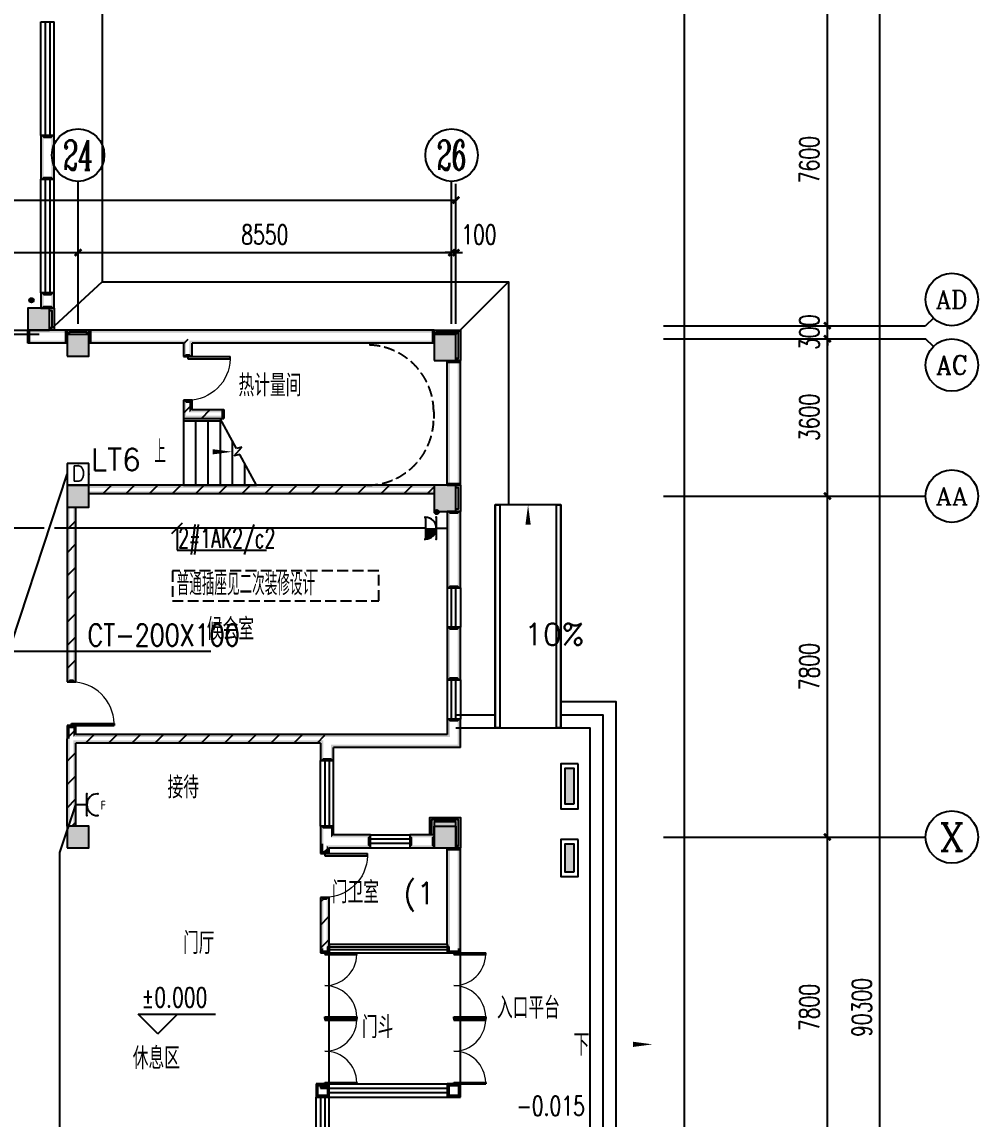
# Model space of a CAD drawing. Extents: x 101023 to 279373, y -114511 to 293844.
# Drawn here: x 230445 to 252330, y 227535 to 252638 of the extents above; entities that cross this region are included whole.
import ezdxf
from ezdxf.enums import TextEntityAlignment as Align

# ---------------------------------------------------------------- set-up
doc = ezdxf.new("R2010")
doc.units = 0
doc.header["$LTSCALE"] = 1000
doc.header["$MEASUREMENT"] = 0
doc.linetypes.add('DASH', pattern=[0.35, 0.25, -0.1])
for name, color, linetype in [('A-ANNO-IDEN', 3, 'Continuous'), ('A-WALL-PATT', 252, 'Continuous'), ('AXIS', 3, 'Continuous'), ('AXIS_TEXT', 7, 'Continuous'), ('BZ', 7, 'Continuous'), ('COLUMN', 2, 'Continuous'), ('DIM-照明', 3, 'Continuous'), ('DIM_ELEV', 3, 'Continuous'), ('DIM_SYMB', 3, 'Continuous'), ('DOTLN', 2, 'DASH'), ('EQUIP-插座', 3, 'Continuous'), ('EQUIP-消防', 3, 'Continuous'), ('EQUIP-照明', 3, 'Continuous'), ('PUB_DIM', 3, 'Continuous'), ('PUB_HATCH', 8, 'Continuous'), ('PUB_TEXT', 7, 'Continuous'), ('PUB_WALL', 2, 'Continuous'), ('STAIR', 2, 'Continuous'), ('WALL', 2, 'Continuous'), ('WINDOW', 2, 'Continuous'), ('WIRE-照明', 6, 'Continuous'), ('排水', 153, 'Continuous'), ('看线', 30, 'Continuous')]:
    doc.layers.add(name, color=color, linetype=linetype)
doc.styles.add('_TCH_AXIS', font='COMPLEX', dxfattribs={"bigfont": 'GBCBIG'})
doc.styles.add('_TCH_DIM', font='simplex.shx', dxfattribs={"bigfont": 'gbcbig.shx'})
doc.styles.add('_TCH_DIM_T3', font='SIMPLEX', dxfattribs={"width": 0.705882, "bigfont": 'GBCBIG'})
doc.styles.add('_TEL_ATTDEF', font='gbenor', dxfattribs={"bigfont": 'gbcbig'})
doc.styles.add('_TEL_DIM', font='simplex.shx', dxfattribs={"width": 0.8, "height": 3.5, "bigfont": 'gbcbig.shx'})
doc.styles.add('A_DIM', font='simplex.shx', dxfattribs={"width": 0.7, "bigfont": 'gbcbig.shx'})
doc.styles.add('COMPLEX', font='COMPLEX')
doc.styles.get("Standard").update_dxf_attribs({"font": 'simplex.shx', "width": 0.8, "bigfont": 'gbcbig.shx'})
doc.dimstyles.new('_TCH_ARCH&&150', dxfattribs={"dimtxt": 446.25, "dimasz": 150, "dimexe": 375, "dimexo": 450, "dimgap": 189.375, "dimtad": 1, "dimdec": 0, "dimzin": 0, "dimdsep": 46, "dimtxsty": '_TCH_DIM_T3', "dimblk": 'ARCHTICK', "dimcen": 0.09, "dimclrt": 7, "dimazin": 2, "dimtfac": 1, "dimtdec": 0, "dimtix": 1, "dimtmove": 2, "dimatfit": 3, "dimfxl": 1, "dimtolj": 1, "dimtzin": 0, "dimarcsym": 0})
pattern_1 = [(45, (-908016.57, -754752.9), (-265.16515, 265.16515), [])]

# ---------------------------------------------------------------- blocks, each defined once
blk = doc.blocks.new('$equip$00002810')
for p, q in [((0.5, 0.5), (-0.5, 0.5)), ((0, 0.5), (0, 0))]:
    blk.add_line(p, q)
blk.add_arc((0, 1), 0.5, 180, 0)
for p in [(-0.5, 1), (0.5, 1), (-0.5, 0.5), (0, 0), (0.5, 0.5)]:
    blk.add_point(p)
at = {"color": 7, "style": '_TEL_DIM'}
blk.add_attdef('$TEXT$', text='', height=0.4, dxfattribs=at).set_placement((0.023, 1.257), align=Align.MIDDLE_CENTER)
at = {"color": 7, "style": '_TEL_DIM', "flags": 1}
for tag in ['A', 'REMARK']:
    blk.add_attdef(tag, text='', height=0.000025, dxfattribs=at).set_placement((0, 0), align=Align.MIDDLE_CENTER)
blk = doc.blocks.new('$equip$00002755')
for p, q in [((0.5, 0.5), (-0.5, 0.5)), ((-0.5, 0.5), (-0.5, -0.5)), ((0.5, -0.5), (0.5, 0.5)), ((-0.5, -0.5), (0.5, -0.5))]:
    blk.add_line(p, q)
at = {"const_width": 0.04}
blk.add_lwpolyline([(-0.5, 0.5), (0.5, 0.5), (0.5, -0.5), (-0.5, -0.5), (-0.5, 0.5), (0.5, 0.5)], dxfattribs=at)
for p in [(-0.5, 0), (0, 0.5), (0.5, 0), (-0.027, -0.5)]:
    blk.add_point(p)
at = {"color": 7}
blk.add_attdef('$TEXT$', text='', height=0.4, dxfattribs=at).set_placement((0.026, -0.008), align=Align.MIDDLE_CENTER)
at = {"color": 7, "flags": 1}
for tag, height, p in [('A', 0.00002, (0, 0)), ('B', 0.4, (0.755, -0.254))]:
    blk.add_attdef(tag, text='', height=height, dxfattribs=at).set_placement(p, align=Align.MIDDLE_CENTER)
blk = doc.blocks.new('$equip$00001239')
for p, q in [((-0.5, 1.05), (-0.5, 1)), ((0.5, 1.05), (0.5, 1)), ((0.5, 1), (-0.5, 1)), ((0.5, 0.5), (-0.5, 0.5)), ((0, 0.5), (0, 0))]:
    blk.add_line(p, q)
blk.add_arc((0, 1), 0.5, 180, 0)
for points in [[(0, 0.75), (-0.433, 0.75), (0, 1), (-0.5, 1)], [(0, 0.567), (-0.25, 0.567), (0, 0.75), (-0.433, 0.75)], [(0, 0.5), (0, 0.5), (0, 0.567), (-0.25, 0.567)]]:
    blk.add_solid(points)
at = {"layer": 'EQUIP-照明'}
for p in [(0, 1), (-0.5, 0.5), (0, 0), (0.5, 0.5)]:
    blk.add_point(p, dxfattribs=at)
at = {"layer": 'EQUIP-照明', "flags": 9}
blk.add_attdef('A', (0, 0), '', height=0.00002, dxfattribs=at)
blk = doc.blocks.new('_FZH')
blk.add_lwpolyline([(-0.5, -0.5), (0.5, -0.5), (0.5, 0.5), (-0.5, 0.5)], close=True)
at = {"layer": 'PUB_HATCH'}
blk.add_solid([(-0.5, -0.5), (0.5, -0.5), (-0.5, 0.5), (0.5, 0.5)], dxfattribs=at)
blk = doc.blocks.new('ng')
at = {"layer": '排水'}
for p, q in [((345991, 781358), (346091, 781358)), ((346041, 781408), (346041, 781308))]:
    blk.add_line(p, q, dxfattribs=at)
blk.add_circle((346041, 781358), 50, dxfattribs=at)
blk = doc.blocks.new('雨水管')
at = {"layer": '排水'}
blk.add_blockref('ng', (695225, -80444), dxfattribs=at)
blk = doc.blocks.new('_AXISO')
blk.add_circle((0, 0), 0.5)
at = {"layer": 'AXIS_TEXT', "style": 'COMPLEX', "width": 1.041667}
blk.add_attdef('A', text='', height=0.56, dxfattribs=at).set_placement((-0.25, -0.28), (0.25, -0.28), align=Align.FIT)
blk = doc.blocks.new('_ArchTick')
at = {"color": 0, "linetype": 'ByBlock', "const_width": 0.4}
blk.add_lwpolyline([(-0.5, -0.5), (0.5, 0.5)], dxfattribs=at)
blk = doc.blocks.new('*D60')
at = {"layer": 'AXIS', "color": 0, "lineweight": -2, "transparency": 16777216}
for p, q in [((1046908, 863592), (1051783, 863592)), ((1051408, 773292), (1051408, 863592)), ((1046908, 773292), (1051783, 773292))]:
    blk.add_line(p, q, dxfattribs=at)
at = {"layer": 'Defpoints', "color": 0, "transparency": 16777216}
for p in [(1046458, 863592), (1051408, 863592), (1046458, 773292)]:
    blk.add_point(p, dxfattribs=at)
at = {"layer": 'AXIS', "color": 0, "lineweight": -2, "transparency": 16777216, "xscale": 150, "yscale": 150, "zscale": 150}
for p, rotation in [((1051408, 863592), 90), ((1051408, 773292), 270)]:
    blk.add_blockref('_ArchTick', p, dxfattribs=dict(at, rotation=rotation))
at = {"layer": 'AXIS', "color": 7, "transparency": 16777216, "insert": (1050996, 818442), "char_height": 446.2, "attachment_point": 5, "rotation": 90, "style": '_TCH_DIM_T3'}
blk.add_mtext('\\A1;90300', dxfattribs=at)
blk = doc.blocks.new('*D72')
at = {"layer": 'AXIS', "color": 0, "lineweight": -2, "transparency": 16777216}
for p, q in [((1046908, 822342), (1050583, 822342)), ((1050208, 814542), (1050208, 822342)), ((1046908, 814542), (1050583, 814542))]:
    blk.add_line(p, q, dxfattribs=at)
at = {"layer": 'Defpoints', "color": 0, "transparency": 16777216}
for p in [(1046458, 822342), (1050208, 822342), (1046458, 814542)]:
    blk.add_point(p, dxfattribs=at)
at = {"layer": 'AXIS', "color": 0, "lineweight": -2, "transparency": 16777216, "xscale": 150, "yscale": 150, "zscale": 150}
for p, rotation in [((1050208, 822342), 90), ((1050208, 814542), 270)]:
    blk.add_blockref('_ArchTick', p, dxfattribs=dict(at, rotation=rotation))
at = {"layer": 'AXIS', "color": 7, "transparency": 16777216, "insert": (1049796, 818442), "char_height": 446.2, "attachment_point": 5, "rotation": 90, "style": '_TCH_DIM_T3'}
blk.add_mtext('\\A1;7800', dxfattribs=at)
blk = doc.blocks.new('*D73')
at = {"layer": 'AXIS', "color": 0, "lineweight": -2, "transparency": 16777216}
for p, q in [((1046908, 830142), (1050583, 830142)), ((1050208, 822342), (1050208, 830142)), ((1046908, 822342), (1050583, 822342))]:
    blk.add_line(p, q, dxfattribs=at)
at = {"layer": 'Defpoints', "color": 0, "transparency": 16777216}
for p in [(1046458, 830142), (1050208, 830142), (1046458, 822342)]:
    blk.add_point(p, dxfattribs=at)
at = {"layer": 'AXIS', "color": 0, "lineweight": -2, "transparency": 16777216, "xscale": 150, "yscale": 150, "zscale": 150}
for p, rotation in [((1050208, 830142), 90), ((1050208, 822342), 270)]:
    blk.add_blockref('_ArchTick', p, dxfattribs=dict(at, rotation=rotation))
at = {"layer": 'AXIS', "color": 7, "transparency": 16777216, "insert": (1049796, 826242), "char_height": 446.2, "attachment_point": 5, "rotation": 90, "style": '_TCH_DIM_T3'}
blk.add_mtext('\\A1;7800', dxfattribs=at)
blk = doc.blocks.new('*D74')
at = {"layer": 'AXIS', "color": 0, "lineweight": -2, "transparency": 16777216}
for p, q in [((1046908, 833742), (1050583, 833742)), ((1050208, 830142), (1050208, 833742)), ((1046908, 830142), (1050583, 830142))]:
    blk.add_line(p, q, dxfattribs=at)
at = {"layer": 'Defpoints', "color": 0, "transparency": 16777216}
for p in [(1046458, 833742), (1050208, 833742), (1046458, 830142)]:
    blk.add_point(p, dxfattribs=at)
at = {"layer": 'AXIS', "color": 0, "lineweight": -2, "transparency": 16777216, "xscale": 150, "yscale": 150, "zscale": 150}
for p, rotation in [((1050208, 833742), 90), ((1050208, 830142), 270)]:
    blk.add_blockref('_ArchTick', p, dxfattribs=dict(at, rotation=rotation))
at = {"layer": 'AXIS', "color": 7, "transparency": 16777216, "insert": (1049796, 831942), "char_height": 446.2, "attachment_point": 5, "rotation": 90, "style": '_TCH_DIM_T3'}
blk.add_mtext('\\A1;3600', dxfattribs=at)
blk = doc.blocks.new('*D75')
at = {"layer": 'AXIS', "color": 0, "lineweight": -2, "transparency": 16777216}
for p, q in [((1050208, 834042), (1050208, 834192)), ((1046908, 834042), (1050583, 834042)), ((1050208, 833742), (1050208, 834042)), ((1046908, 833742), (1050583, 833742)), ((1050208, 833742), (1050208, 833592))]:
    blk.add_line(p, q, dxfattribs=at)
at = {"layer": 'Defpoints', "color": 0, "transparency": 16777216}
for p in [(1046458, 834042), (1050208, 834042), (1046458, 833742)]:
    blk.add_point(p, dxfattribs=at)
at = {"layer": 'AXIS', "color": 0, "lineweight": -2, "transparency": 16777216, "xscale": 150, "yscale": 150, "zscale": 150}
for p, rotation in [((1050208, 834042), 270), ((1050208, 833742), 90)]:
    blk.add_blockref('_ArchTick', p, dxfattribs=dict(at, rotation=rotation))
at = {"layer": 'AXIS', "color": 7, "transparency": 16777216, "insert": (1049796, 833892), "char_height": 446.2, "attachment_point": 5, "rotation": 90, "style": '_TCH_DIM_T3'}
blk.add_mtext('\\A1;300', dxfattribs=at)
blk = doc.blocks.new('*D76')
at = {"layer": 'AXIS', "color": 0, "lineweight": -2, "transparency": 16777216}
for p, q in [((1046908, 841642), (1050583, 841642)), ((1050208, 834042), (1050208, 841642)), ((1046908, 834042), (1050583, 834042))]:
    blk.add_line(p, q, dxfattribs=at)
at = {"layer": 'Defpoints', "color": 0, "transparency": 16777216}
for p in [(1046458, 841642), (1050208, 841642), (1046458, 834042)]:
    blk.add_point(p, dxfattribs=at)
at = {"layer": 'AXIS', "color": 0, "lineweight": -2, "transparency": 16777216, "xscale": 150, "yscale": 150, "zscale": 150}
for p, rotation in [((1050208, 841642), 90), ((1050208, 834042), 270)]:
    blk.add_blockref('_ArchTick', p, dxfattribs=dict(at, rotation=rotation))
at = {"layer": 'AXIS', "color": 7, "transparency": 16777216, "insert": (1049796, 837842), "char_height": 446.2, "attachment_point": 5, "rotation": 90, "style": '_TCH_DIM_T3'}
blk.add_mtext('\\A1;7600', dxfattribs=at)
blk = doc.blocks.new('*D94')
at = {"layer": 'Defpoints', "color": 0, "transparency": 16777216}
for p in [(1041708, 836915), (1007608, 834838), (1041708, 834838)]:
    blk.add_point(p, dxfattribs=at)
at = {"layer": 'PUB_DIM', "color": 0, "lineweight": -2, "transparency": 16777216}
for p, q in [((1007608, 835288), (1007608, 837290)), ((1041708, 835288), (1041708, 837290)), ((1007608, 836915), (1041708, 836915))]:
    blk.add_line(p, q, dxfattribs=at)
at = {"layer": 'PUB_DIM', "color": 0, "lineweight": -2, "transparency": 16777216, "xscale": 150, "yscale": 150, "zscale": 150, "rotation": 180}
blk.add_blockref('_ArchTick', (1007608, 836915), dxfattribs=at)
at = {"layer": 'PUB_DIM', "color": 0, "lineweight": -2, "transparency": 16777216, "xscale": 150, "yscale": 150, "zscale": 150}
blk.add_blockref('_ArchTick', (1041708, 836915), dxfattribs=at)
at = {"layer": 'PUB_DIM', "color": 7, "transparency": 16777216, "insert": (1024658, 837327), "char_height": 446.2, "attachment_point": 5, "style": '_TCH_DIM_T3'}
blk.add_mtext('\\A1;34100', dxfattribs=at)
blk = doc.blocks.new('*D98')
at = {"layer": 'Defpoints', "color": 0, "transparency": 16777216}
for p in [(1033058, 835715), (1028858, 833638), (1033058, 833638)]:
    blk.add_point(p, dxfattribs=at)
at = {"layer": 'PUB_DIM', "color": 0, "lineweight": -2, "transparency": 16777216}
for p, q in [((1028858, 834088), (1028858, 836090)), ((1033058, 834088), (1033058, 836090)), ((1028858, 835715), (1033058, 835715))]:
    blk.add_line(p, q, dxfattribs=at)
at = {"layer": 'PUB_DIM', "color": 0, "lineweight": -2, "transparency": 16777216, "xscale": 150, "yscale": 150, "zscale": 150, "rotation": 180}
blk.add_blockref('_ArchTick', (1028858, 835715), dxfattribs=at)
at = {"layer": 'PUB_DIM', "color": 0, "lineweight": -2, "transparency": 16777216, "xscale": 150, "yscale": 150, "zscale": 150}
blk.add_blockref('_ArchTick', (1033058, 835715), dxfattribs=at)
at = {"layer": 'PUB_DIM', "color": 7, "transparency": 16777216, "insert": (1030958, 836127), "char_height": 446.2, "attachment_point": 5, "style": '_TCH_DIM_T3'}
blk.add_mtext('\\A1;4200', dxfattribs=at)
blk = doc.blocks.new('*D99')
at = {"layer": 'Defpoints', "color": 0, "transparency": 16777216}
for p in [(1041608, 835715), (1033058, 833638), (1041608, 833638)]:
    blk.add_point(p, dxfattribs=at)
at = {"layer": 'PUB_DIM', "color": 0, "lineweight": -2, "transparency": 16777216}
for p, q in [((1033058, 834088), (1033058, 836090)), ((1041608, 834088), (1041608, 836090)), ((1033058, 835715), (1041608, 835715))]:
    blk.add_line(p, q, dxfattribs=at)
at = {"layer": 'PUB_DIM', "color": 0, "lineweight": -2, "transparency": 16777216, "xscale": 150, "yscale": 150, "zscale": 150, "rotation": 180}
blk.add_blockref('_ArchTick', (1033058, 835715), dxfattribs=at)
at = {"layer": 'PUB_DIM', "color": 0, "lineweight": -2, "transparency": 16777216, "xscale": 150, "yscale": 150, "zscale": 150}
blk.add_blockref('_ArchTick', (1041608, 835715), dxfattribs=at)
at = {"layer": 'PUB_DIM', "color": 7, "transparency": 16777216, "insert": (1037333, 836127), "char_height": 446.2, "attachment_point": 5, "style": '_TCH_DIM_T3'}
blk.add_mtext('\\A1;8550', dxfattribs=at)
blk = doc.blocks.new('*D100')
at = {"layer": 'Defpoints', "color": 0, "transparency": 16777216}
for p in [(1041708, 835715), (1041608, 833638), (1041708, 833638)]:
    blk.add_point(p, dxfattribs=at)
at = {"layer": 'PUB_DIM', "color": 0, "lineweight": -2, "transparency": 16777216}
for p, q in [((1041608, 834088), (1041608, 836090)), ((1041708, 834088), (1041708, 836090)), ((1041608, 835715), (1041458, 835715)), ((1041608, 835715), (1041708, 835715)), ((1041708, 835715), (1041858, 835715))]:
    blk.add_line(p, q, dxfattribs=at)
at = {"layer": 'PUB_DIM', "color": 0, "lineweight": -2, "transparency": 16777216, "xscale": 150, "yscale": 150, "zscale": 150}
blk.add_blockref('_ArchTick', (1041608, 835715), dxfattribs=at)
at = {"layer": 'PUB_DIM', "color": 0, "lineweight": -2, "transparency": 16777216, "xscale": 150, "yscale": 150, "zscale": 150, "rotation": 180}
blk.add_blockref('_ArchTick', (1041708, 835715), dxfattribs=at)
at = {"layer": 'PUB_DIM', "color": 7, "transparency": 16777216, "insert": (1042233, 836127), "char_height": 446.2, "attachment_point": 5, "style": '_TCH_DIM_T3'}
blk.add_mtext('\\A1;100', dxfattribs=at)
blk = doc.blocks.new('$WINLIB2D$00000001')
at = {"color": 0}
for points in [[(-0.5, 0.5), (-0.5, -0.5)], [(-0.5, 0.5), (0.5, 0.5)], [(0.5, -0.5), (0.5, 0.5)], [(0.5, 0.1667), (-0.5, 0.1667)], [(0.5, -0.1667), (-0.5, -0.1667)], [(-0.5, -0.5), (0.5, -0.5)]]:
    blk.add_lwpolyline(points, dxfattribs=at)
blk = doc.blocks.new('$DorLib2D$00000002')
for p, q in [((-0.5, 0), (-0.5, 0.4875)), ((-0.475, 0.4875), (-0.5, 0.4875)), ((-0.475, 0), (-0.475, 0.4875)), ((0.475, 0), (0.475, 0.4875)), ((0.475, 0.4875), (0.5, 0.4875)), ((0.5, 0), (0.5, 0.4875)), ((-0.5, 0), (-0.475, 0)), ((0.5, 0), (0.475, 0))]:
    blk.add_line(p, q)
at = {"lineweight": 13}
for centre, start, end in [((-0.4875, 0), 0, 88.53072), ((0.4875, 0), 91.46928, 180)]:
    blk.add_arc(centre, 0.4875, start, end, dxfattribs=at)
blk = doc.blocks.new('$DorLib2D$00000001')
for p, q in [((0.45, 0.975), (0.5, 0.975)), ((0.45, 0), (0.45, 0.975)), ((0.5, 0), (0.5, 0.975)), ((0.5, 0), (0.45, 0))]:
    blk.add_line(p, q)
at = {"lineweight": 13}
blk.add_arc((0.475, 0), 0.975, 91.4693, 180, dxfattribs=at)
blk = doc.blocks.new('ERT')
at = {"layer": 'AXIS'}
for p, q in [((1033058.2, 834868.8), (1033058.2, 837344.4)), ((1041608.2, 834868.8), (1041608.2, 837344.4)), ((1052633.9, 834217.8), (1052458.2, 834042.1)), ((1046458.2, 834042.1), (1052458.2, 834042.1)), ((1046458.2, 833742.1), (1052458.2, 833742.1)), ((1052633.9, 833566.3), (1052458.2, 833742.1)), ((1046458.2, 830142.1), (1052458.2, 830142.1)), ((1046458.2, 822342.1), (1052458.2, 822342.1))]:
    blk.add_line(p, q, dxfattribs=at)
ref = blk.add_blockref('_AXISO', (1033058.2, 837944.4), dxfattribs=dict(at, xscale=1200, yscale=1200, zscale=1200))
ref.add_attrib('A', '24', dxfattribs={"layer": 'AXIS_TEXT', "height": 678.82, "style": '_TCH_AXIS', "width": 0.583333}).set_placement((1032718.8, 837605), (1033397.6, 837605), align=Align.FIT)
ref = blk.add_blockref('_AXISO', (1041608.2, 837944.4), dxfattribs=dict(at, xscale=1200, yscale=1200, zscale=1200))
ref.add_attrib('A', '26', dxfattribs={"layer": 'AXIS_TEXT', "height": 678.82, "style": '_TCH_AXIS', "width": 0.617647}).set_placement((1041268.8, 837605), (1041947.6, 837605), align=Align.FIT)
ref = blk.add_blockref('_AXISO', (1053058.2, 834642.1), dxfattribs=dict(at, xscale=1200, yscale=1200, zscale=1200))
ref.add_attrib('A', 'AD', dxfattribs={"layer": 'AXIS_TEXT', "height": 406.3, "style": '_TCH_AXIS'}).set_placement((1052690.6, 834438.9), (1053425.8, 834438.9), align=Align.FIT)
ref = blk.add_blockref('_AXISO', (1053058.2, 833142.1), dxfattribs=dict(at, xscale=1200, yscale=1200, zscale=1200))
ref.add_attrib('A', 'AC', dxfattribs={"layer": 'AXIS_TEXT', "height": 423.25, "style": '_TCH_AXIS'}).set_placement((1052695.4, 832930.5), (1053421, 832930.5), align=Align.FIT)
ref = blk.add_blockref('_AXISO', (1053058.2, 830142.1), dxfattribs=dict(at, xscale=1200, yscale=1200, zscale=1200))
ref.add_attrib('A', 'AA', dxfattribs={"layer": 'AXIS_TEXT', "height": 398.24, "style": '_TCH_AXIS'}).set_placement((1052688.4, 829943), (1053428, 829943), align=Align.FIT)
ref = blk.add_blockref('_AXISO', (1053058.2, 822342.1), dxfattribs=dict(at, xscale=1200, yscale=1200, zscale=1200))
ref.add_attrib('A', 'X', dxfattribs={"layer": 'AXIS_TEXT', "height": 637.8, "style": '_TCH_AXIS'}).set_placement((1052784.9, 822023.2), (1053331.5, 822023.2), align=Align.FIT)
for p1, p2, distance, picture, middle in [((1046458.2, 773292.1), (1046458.2, 863592.1), -4950, '*D60', (1050995.7, 818442.1)), ((1046458.2, 834042.1), (1046458.2, 841642.1), -3750, '*D76', (1049795.7, 837842.1)), ((1046458.2, 833742.1), (1046458.2, 834042.1), -3750, '*D75', (1049795.7, 833892.1)), ((1046458.2, 830142.1), (1046458.2, 833742.1), -3750, '*D74', (1049795.7, 831942.1)), ((1046458.2, 822342.1), (1046458.2, 830142.1), -3750, '*D73', (1049795.7, 826242.1)), ((1046458.2, 814542.1), (1046458.2, 822342.1), -3750, '*D72', (1049795.7, 818442.1))]:
    dim = blk.add_aligned_dim(p1=p1, p2=p2, distance=distance, dimstyle='_TCH_ARCH&&150', dxfattribs=at)
    dim.commit()
    dim.dimension.update_dxf_attribs({"geometry": picture, "text_midpoint": middle})
at = {"layer": 'PUB_DIM'}
for p1, p2, picture, middle in [((1007608.2, 834837.6), (1041708.2, 834837.6), '*D94', (1024658.2, 837327)), ((1028858.2, 833637.6), (1033058.2, 833637.6), '*D98', (1030958.2, 836127)), ((1033058.2, 833637.6), (1041608.2, 833637.6), '*D99', (1037333.2, 836127))]:
    dim = blk.add_aligned_dim(p1=p1, p2=p2, distance=2076.9, dimstyle='_TCH_ARCH&&150', dxfattribs=at)
    dim.commit()
    dim.dimension.update_dxf_attribs({"geometry": picture, "text_midpoint": middle})
dim = blk.add_linear_dim(base=(1041708.2, 835714.5), p1=(1041608.2, 833637.6), p2=(1041708.2, 833637.6), angle=0, dimstyle='_TCH_ARCH&&150', dxfattribs=at)
dim.commit()
dim.dimension.update_dxf_attribs({"geometry": '*D100', "text_midpoint": (1042233.2, 836127), "dimtype": 129})
blk = doc.blocks.new('A$C40CE5D7B')
at = {"layer": 'A-WALL-PATT'}
h = blk.add_hatch(dxfattribs=at)
h.set_pattern_fill('普通砖', color=256, scale=150, style=0)
h.set_pattern_definition(pattern_1)
h.paths.add_polyline_path([(117910, 78720), (117810, 78620), (117810, 78314), (118010, 78314), (118010, 78620)])
h = blk.add_hatch(dxfattribs=at)
h.set_pattern_fill('普通砖', color=256, scale=150, style=0)
h.set_pattern_definition(pattern_1)
h.paths.add_polyline_path([(117810, 76900), (118010, 77100), (118010, 77314), (117810, 77314)])
h = blk.add_hatch(dxfattribs=at)
h.set_pattern_fill('普通砖', color=256, scale=150, style=0)
h.set_pattern_definition(pattern_1)
h.paths.add_polyline_path([(118010, 77100), (117810, 76900), (118738, 76900), (118738, 77100)])
h = blk.add_hatch(dxfattribs=at)
h.set_pattern_fill('普通砖', color=256, scale=150, style=0)
h.set_pattern_definition(pattern_1)
h.paths.add_polyline_path([(115650, 75370), (115650, 75170), (123550, 75170), (123550, 75370)])
h = blk.add_hatch(dxfattribs=at)
h.set_pattern_fill('普通砖', color=256, scale=150, style=0)
h.set_pattern_definition(pattern_1)
h.paths.add_polyline_path([(115350, 74870), (115150, 74870), (115150, 70870), (115350, 70870)])
h = blk.add_hatch(dxfattribs=at)
h.set_pattern_fill('普通砖', color=256, scale=150, style=0)
h.set_pattern_definition(pattern_1)
h.paths.add_polyline_path([(115290, 69610), (115350, 69670), (115350, 69870), (115150, 69870), (115150, 69570), (115283, 69570)])
h = blk.add_hatch(dxfattribs=at)
h.set_pattern_fill('普通砖', color=256, scale=150, style=0)
h.set_pattern_definition(pattern_1)
h.paths.add_polyline_path([(115150, 67570), (115350, 67570), (115350, 69470), (115290, 69530), (115283, 69570), (115150, 69570)])
h = blk.add_hatch(dxfattribs=at)
h.set_pattern_fill('普通砖', color=256, scale=150, style=0)
h.set_pattern_definition(pattern_1)
h.paths.add_polyline_path([(121083, 69503), (121050, 69610), (121050, 69670), (115350, 69670), (115290, 69610), (115283, 69570), (115290, 69530), (115350, 69470), (120950, 69470), (121010, 69530)])
h = blk.add_hatch(dxfattribs=at)
h.set_pattern_fill('普通砖', color=256, scale=150, style=0)
h.set_pattern_definition(pattern_1)
h.paths.add_polyline_path([(121010, 67170), (120950, 67170), (120950, 66940), (121150, 66940), (121150, 67070), (121090, 67130), (121117, 67203)])
h = blk.add_hatch(dxfattribs=at)
h.set_pattern_fill('普通砖', color=256, scale=150, style=0)
h.set_pattern_definition(pattern_1)
h.paths.add_polyline_path([(121090, 64810), (121150, 64870), (121150, 65940), (120950, 65940), (120950, 64770), (121083, 64770)])
h = blk.add_hatch(dxfattribs=at)
h.set_pattern_fill('普通砖', color=256, scale=150, style=0)
h.set_pattern_definition(pattern_1)
h.paths.add_polyline_path([(121083, 64770), (120950, 64770), (120950, 64670), (121150, 64670), (121090, 64730)])
h = blk.add_hatch(dxfattribs=at)
h.set_pattern_fill('普通砖', color=256, scale=150, style=0)
h.set_pattern_definition(pattern_1)
h.paths.add_polyline_path([(121150, 61576), (121150, 61670), (120950, 61670), (120950, 61576)])
at = {"layer": 'PUB_WALL'}
for points in [[(114850, 83370), (114550, 83370), (114610, 83310), (114790, 83310)], [(114550, 83370), (114550, 82370), (114610, 82430), (114610, 83310)], [(114850, 82370), (114850, 83370), (114790, 83310), (114790, 82430)], [(114550, 82370), (114850, 82370), (114790, 82430), (114610, 82430)], [(114850, 79770), (114550, 79770), (114610, 79710), (114790, 79710)], [(114550, 79770), (114550, 79420), (114610, 79480), (114610, 79710)], [(114850, 79420), (114850, 79770), (114790, 79710), (114790, 79480)], [(114750, 79420), (114250, 79420), (114310, 79360), (114690, 79360)], [(114250, 79420), (114250, 78920), (114310, 78980), (114310, 79360)], [(114550, 79420), (114850, 79420), (114790, 79480), (114610, 79480)], [(114750, 78920), (114750, 79420), (114690, 79360), (114690, 78980)], [(114250, 78920), (114750, 78920), (114690, 78980), (114310, 78980)], [(115150, 78920), (114250, 78920), (114250, 78860), (115150, 78860)], [(114250, 78620), (114310, 78620), (114310, 78920), (114250, 78920)], [(115150, 78620), (115150, 78920), (115090, 78920), (115090, 78620)], [(117910, 78920), (115650, 78920), (115650, 78860), (117910, 78860)], [(115650, 78820), (115650, 78620), (115710, 78620), (115710, 78920), (115650, 78920)], [(123550, 78920), (117910, 78920), (117910, 78860), (123550, 78860)], [(123550, 78620), (123550, 78920), (123490, 78920), (123490, 78620)], [(115150, 78620), (115150, 78680), (114250, 78680), (114250, 78620)], [(115650, 78820), (115150, 78820), (115210, 78760), (115590, 78760)], [(115150, 78820), (115150, 78320), (115210, 78380), (115210, 78760)], [(115650, 78320), (115650, 78820), (115590, 78760), (115590, 78380)], [(115650, 78680), (115650, 78620), (117810, 78620), (117870, 78680)], [(117810, 78620), (117810, 78314), (117870, 78374), (117870, 78680)], [(123550, 78620), (123550, 78680), (117950, 78680), (118010, 78620)], [(118010, 78314), (118010, 78620), (117950, 78680), (117950, 78374)], [(124050, 78820), (123550, 78820), (123610, 78760), (123990, 78760)], [(123550, 78820), (123550, 78220), (123610, 78280), (123610, 78760)], [(124050, 78220), (124050, 78820), (123990, 78760), (123990, 78280)], [(115150, 78320), (115650, 78320), (115590, 78380), (115210, 78380)], [(117810, 78314), (118010, 78314), (117950, 78374), (117870, 78374)], [(123550, 78220), (124050, 78220), (123990, 78280), (123610, 78280)], [(123850, 75370), (123910, 75370), (123910, 78220), (123850, 78220)], [(123850, 78220), (123850, 78160), (124150, 78160), (124150, 78220)], [(124150, 75370), (124150, 78220), (124090, 78220), (124090, 75370)], [(118010, 77314), (117810, 77314), (117870, 77254), (117950, 77254)], [(117810, 77314), (117810, 76900), (117870, 76960), (117870, 77254)], [(118010, 77100), (118010, 77314), (117950, 77254), (117950, 77040)], [(118010, 77100), (118738, 77100), (118738, 77040), (117950, 77040)], [(118738, 77100), (118738, 76900), (118678, 76900), (118678, 77100)], [(117810, 76900), (118738, 76900), (118738, 76960), (117870, 76960)], [(115650, 75370), (115150, 75370), (115210, 75310), (115590, 75310)], [(115150, 75370), (115150, 74870), (115210, 74930), (115210, 75310)], [(115650, 74870), (115650, 75370), (115590, 75310), (115590, 74930)], [(115650, 75370), (115650, 75310), (123550, 75310), (123550, 75370)], [(124050, 75370), (123550, 75370), (123610, 75310), (123990, 75310)], [(123550, 75370), (123550, 74770), (123610, 74830), (123610, 75310)], [(123850, 75370), (124150, 75370), (124150, 75430), (123850, 75430)], [(124050, 74770), (124050, 75370), (123990, 75310), (123990, 74830)], [(115650, 75230), (115650, 75170), (123550, 75170), (123550, 75230)], [(115150, 74870), (115650, 74870), (115590, 74930), (115210, 74930)], [(115210, 74870), (115150, 74870), (115150, 70870), (115210, 70930)], [(115350, 74870), (115290, 74870), (115290, 70930), (115350, 70870)], [(123550, 74770), (124050, 74770), (123990, 74830), (123610, 74830)], [(123850, 74770), (123850, 73020), (123910, 73080), (123910, 74710)], [(124150, 74770), (123850, 74770), (123910, 74710), (124090, 74710)], [(124150, 73020), (124150, 74770), (124090, 74710), (124090, 73080)], [(123850, 73020), (124150, 73020), (124090, 73080), (123910, 73080)], [(124150, 72120), (123850, 72120), (123910, 72060), (124090, 72060)], [(123850, 72120), (123850, 70920), (123910, 70980), (123910, 72060)], [(124150, 70920), (124150, 72120), (124090, 72060), (124090, 70980)], [(115150, 70870), (115350, 70870), (115290, 70930), (115210, 70930)], [(123850, 70920), (124150, 70920), (124090, 70980), (123910, 70980)], [(115350, 69870), (115150, 69870), (115210, 69810), (115290, 69810)], [(115150, 69870), (115150, 69570), (115210, 69570), (115210, 69810)], [(115350, 69670), (115350, 69870), (115290, 69810), (115290, 69610)], [(124150, 70020), (123850, 70020), (123910, 69960), (124090, 69960)], [(123850, 70020), (123850, 69670), (123910, 69610), (123910, 69960)], [(124150, 69370), (124150, 70020), (124090, 69960), (124090, 69430)], [(115150, 67570), (115210, 67570), (115210, 69570), (115150, 69570)], [(121050, 69670), (115350, 69670), (115290, 69610), (121050, 69610)], [(123850, 69670), (121050, 69670), (121050, 69610), (123910, 69610)], [(120950, 69470), (115350, 69470), (115290, 69530), (121010, 69530)], [(115290, 67570), (115350, 67570), (115350, 69470), (115290, 69530)], [(120950, 69470), (120950, 69070), (121010, 69130), (121010, 69530)], [(121250, 69070), (121250, 69370), (121190, 69430), (121190, 69130)], [(124150, 69370), (121250, 69370), (121190, 69430), (124090, 69430)], [(120950, 69070), (121250, 69070), (121190, 69130), (121010, 69130)], [(115650, 67570), (115150, 67570), (115210, 67510), (115590, 67510)], [(115150, 67570), (115150, 67070), (115210, 67130), (115210, 67510)], [(115650, 67070), (115650, 67570), (115590, 67510), (115590, 67130)], [(121250, 67570), (120950, 67570), (121010, 67510), (121190, 67510)], [(120950, 67570), (120950, 67170), (121010, 67170), (121010, 67510)], [(121250, 67370), (121250, 67570), (121190, 67510), (121190, 67310)], [(124050, 67670), (123550, 67670), (123610, 67610), (123990, 67610)], [(123550, 67670), (123550, 67070), (123610, 67130), (123610, 67610)], [(124050, 67070), (124050, 67670), (123990, 67610), (123990, 67130)], [(122090, 67370), (121250, 67370), (121190, 67310), (122030, 67310)], [(122090, 67070), (122090, 67370), (122030, 67310), (122030, 67130)], [(123550, 67370), (122990, 67370), (123050, 67310), (123490, 67310)], [(122990, 67370), (122990, 67070), (123050, 67130), (123050, 67310)], [(123550, 67070), (123550, 67370), (123490, 67310), (123490, 67130)], [(115150, 67070), (115650, 67070), (115590, 67130), (115210, 67130)], [(120950, 67170), (120950, 66940), (121010, 67000), (121010, 67170)], [(121150, 67070), (122090, 67070), (122030, 67130), (121090, 67130)], [(121150, 66940), (121150, 67070), (121090, 67130), (121090, 67000)], [(122990, 67070), (123550, 67070), (123490, 67130), (123050, 67130)], [(123550, 67070), (124050, 67070), (123990, 67130), (123610, 67130)], [(123850, 64870), (123850, 67070), (123910, 67070), (123910, 64810)], [(123850, 67070), (124150, 67070), (124150, 67010), (123850, 67010)], [(124150, 64770), (124150, 67070), (124090, 67070), (124090, 64770)], [(120950, 66940), (121150, 66940), (121090, 67000), (121010, 67000)], [(121150, 65940), (120950, 65940), (121010, 65880), (121090, 65880)], [(120950, 65940), (120950, 64770), (121010, 64770), (121010, 65880)], [(121150, 64870), (121150, 65940), (121090, 65880), (121090, 64810)], [(120950, 64770), (120950, 64670), (121010, 64730), (121010, 64770)], [(121150, 64870), (121150, 64670), (121090, 64730), (121090, 64810)], [(123850, 64870), (123850, 64670), (123910, 64730), (123910, 64810)], [(124150, 64670), (124150, 64770), (124090, 64770), (124090, 64730)], [(120950, 64670), (121150, 64670), (121090, 64730), (121010, 64730)], [(123850, 64670), (124150, 64670), (124090, 64730), (123910, 64730)], [(120850, 61670), (120850, 61370), (120910, 61430), (120910, 61610)], [(121150, 61670), (120850, 61670), (120910, 61610), (121090, 61610)], [(121150, 61670), (120950, 61670), (121010, 61610), (121090, 61610)], [(120950, 61670), (120950, 61576), (121010, 61636), (121010, 61610)], [(120950, 61576), (121150, 61576), (121090, 61636), (121010, 61636)], [(121150, 61370), (121150, 61670), (121090, 61610), (121090, 61430)], [(121150, 61576), (121150, 61670), (121090, 61610), (121090, 61636)], [(123850, 61670), (123850, 61370), (123910, 61430), (123910, 61610)], [(124150, 61670), (123850, 61670), (123910, 61610), (124090, 61610)], [(124150, 61370), (124150, 61670), (124090, 61610), (124090, 61430)], [(120850, 61370), (121150, 61370), (121090, 61430), (120910, 61430)], [(123850, 61370), (124150, 61370), (124090, 61430), (123910, 61430)]]:
    blk.add_hatch(color=256, dxfattribs=at).paths.add_polyline_path(points)
for points in [[(114750, 79420), (114850, 79420), (114850, 78920), (114750, 78920)], [(114750, 79370), (114800, 79370), (114800, 78970), (114750, 78970)], [(115650, 78820), (115650, 78920), (115150, 78920), (115150, 78820)], [(115600, 78820), (115600, 78870), (115200, 78870), (115200, 78820)], [(123550, 78820), (123550, 78920), (124150, 78920), (124150, 78220), (124050, 78220)], [(123600, 78820), (123600, 78870), (124100, 78870), (124100, 78270), (124050, 78270)], [(124050, 75370), (124150, 75370), (124150, 74770), (124050, 74770)], [(124050, 75320), (124100, 75320), (124100, 74820), (124050, 74820)], [(123450, 67370), (123450, 67770), (124150, 67770), (124150, 67070), (124050, 67070)], [(123500, 67370), (123500, 67720), (124100, 67720), (124100, 67120), (124050, 67120)], [(123550, 67370), (123550, 67570), (124050, 67570), (124050, 67070)]]:
    blk.add_lwpolyline(points)
at = {"layer": 'A-ANNO-IDEN'}
blk.add_lwpolyline([(117670, 76135, 0, 0, 0), (118930, 76135, 0, 120, 0), (118480, 76135, 0, 0, 0)], format="xyseb", dxfattribs=at)
at = {"layer": 'DIM_ELEV'}
for p, q in [((117226, 62820), (116776, 63270)), ((116776, 63270), (118543, 63270)), ((117226, 62820), (117676, 63270))]:
    blk.add_line(p, q, dxfattribs=at)
at = {"layer": 'DIM_SYMB'}
for points in [[(125700, 69820, 0, 0, 0), (125700, 74920, 0, 120, 0), (125700, 74470, 0, 0, 0)], [(127182, 62577, 0, 0, 0), (128551, 62577, 0, 120, 0), (128101, 62577, 0, 0, 0)]]:
    blk.add_lwpolyline(points, format="xyseb", dxfattribs=at)
at = {"layer": 'STAIR'}
for p, q in [((117810, 76900), (118656, 76900)), ((117810, 76900), (117810, 76840)), ((117810, 76900), (118656, 76900)), ((117810, 76900), (117810, 76840)), ((117810, 76840), (117810, 75370)), ((117810, 76840), (118688, 76840)), ((118090, 76840), (118090, 75370)), ((118370, 76840), (118370, 75370)), ((118650, 76840), (118650, 75370)), ((119027, 76214), (118656, 76900)), ((118930, 76394), (118930, 75370)), ((118972, 76042), (119150, 76243)), ((119103, 76073), (118972, 76042)), ((119150, 76243), (119027, 76214)), ((119484, 75370), (119103, 76073)), ((119210, 75876), (119210, 75370)), ((117810, 75370), (119484, 75370))]:
    blk.add_line(p, q, dxfattribs=at)
at = {"layer": 'STAIR', "color": 9, "linetype": 'DASH'}
blk.add_line((123540, 77050), (123540, 76900), dxfattribs=at)
for points in [[(122010, 78580, -0.414214), (123540, 77050)], [(122010, 75370, 0.414214), (123540, 76900)]]:
    blk.add_lwpolyline(points, format="xyb", dxfattribs=at)
at = {"layer": 'STAIR'}
for points in [[(124950, 74920), (125050, 74920), (125050, 69820), (125050, 69820), (124950, 69820)], [(126450, 69820), (126450, 74920), (124950, 74920), (124950, 69820)], [(126350, 74920), (126450, 74920), (126450, 69820), (126450, 69820), (126350, 69820)]]:
    blk.add_lwpolyline(points, close=True, dxfattribs=at)
for points in [[(126450, 70420), (127710, 70420), (127710, 56420), (124050, 56420)], [(126450, 70120), (127410, 70120), (127410, 56720), (124050, 56720)], [(124050, 70120), (124950, 70120)], [(124050, 69820), (127110, 69820), (127110, 57020), (124050, 57020)]]:
    blk.add_lwpolyline(points, dxfattribs=at)
at = {"layer": 'WALL'}
for p, q in [((114850, 83370), (114550, 83370)), ((114550, 83370), (114550, 82370)), ((114850, 82370), (114850, 83370)), ((114550, 82370), (114850, 82370)), ((114850, 79770), (114550, 79770)), ((114550, 79770), (114550, 79420)), ((114850, 79420), (114850, 79770)), ((114550, 79420), (114850, 79420)), ((115150, 78920), (114250, 78920)), ((114250, 78620), (114250, 78920)), ((115150, 78820), (115150, 78920)), ((117910, 78920), (115650, 78920)), ((115650, 78820), (115650, 78920)), ((123550, 78920), (117910, 78920)), ((123550, 78820), (123550, 78920)), ((115150, 78620), (114250, 78620)), ((117810, 78620), (115650, 78620)), ((117810, 78620), (117810, 78314)), ((123550, 78620), (118010, 78620)), ((118010, 78314), (118010, 78620)), ((117810, 78314), (118010, 78314)), ((123850, 75370), (123850, 78220)), ((124050, 78220), (124150, 78220)), ((124150, 75370), (124150, 78220)), ((118010, 77314), (117810, 77314)), ((117810, 77314), (117810, 76900)), ((118010, 77100), (118010, 77314)), ((118010, 77100), (118738, 77100)), ((118738, 77100), (118738, 76900)), ((117810, 76900), (118738, 76900)), ((123550, 75370), (115650, 75370)), ((123850, 75370), (124150, 75370)), ((123550, 75170), (115650, 75170)), ((115150, 74870), (115150, 70870)), ((115350, 70870), (115350, 74870)), ((123850, 74770), (123850, 73020)), ((124150, 74770), (123850, 74770)), ((124150, 73020), (124150, 74770)), ((123850, 73020), (124150, 73020)), ((124150, 72120), (123850, 72120)), ((123850, 72120), (123850, 70920)), ((124150, 70920), (124150, 72120)), ((115150, 70870), (115350, 70870)), ((123850, 70920), (124150, 70920)), ((115350, 69870), (115150, 69870)), ((115150, 69870), (115150, 69570)), ((115350, 69670), (115350, 69870)), ((124150, 70020), (123850, 70020)), ((123850, 70020), (123850, 69670)), ((124150, 69370), (124150, 70020)), ((115150, 67570), (115150, 69570)), ((121050, 69670), (115350, 69670)), ((123850, 69670), (121050, 69670)), ((120950, 69470), (115350, 69470)), ((115350, 67570), (115350, 69470)), ((120950, 69470), (120950, 69070)), ((121250, 69070), (121250, 69370)), ((124150, 69370), (121250, 69370)), ((120950, 69070), (121250, 69070)), ((121250, 67570), (120950, 67570)), ((120950, 67570), (120950, 67170)), ((121250, 67370), (121250, 67570)), ((122090, 67370), (121250, 67370)), ((122090, 67070), (122090, 67370)), ((123550, 67370), (122990, 67370)), ((122990, 67370), (122990, 67070)), ((120950, 67170), (120950, 66940)), ((121150, 67070), (122090, 67070)), ((121150, 66940), (121150, 67070)), ((122990, 67070), (123550, 67070)), ((123850, 64870), (123850, 67070)), ((123850, 67070), (124150, 67070)), ((124150, 64770), (124150, 67070)), ((120950, 66940), (121150, 66940)), ((121150, 65940), (120950, 65940)), ((120950, 65940), (120950, 64770)), ((121150, 64870), (121150, 65940)), ((120950, 64770), (120950, 64670)), ((121150, 64870), (121150, 64670)), ((123850, 64870), (123850, 64670)), ((124150, 64670), (124150, 64770)), ((120950, 64670), (121150, 64670)), ((123850, 64670), (124150, 64670)), ((120850, 61670), (120850, 61370)), ((121150, 61670), (120850, 61670)), ((121150, 61670), (120950, 61670)), ((120950, 61670), (120950, 61576)), ((120950, 61576), (121150, 61576)), ((121150, 61370), (121150, 61670)), ((121150, 61576), (121150, 61670)), ((123850, 61670), (123850, 61370)), ((124150, 61670), (123850, 61670)), ((124150, 61370), (124150, 61670)), ((120850, 61370), (121150, 61370)), ((123850, 61370), (124150, 61370))]:
    blk.add_line(p, q, dxfattribs=at)
at = {"layer": 'WINDOW'}
for p, q in [((121150, 63170), (121150, 64670)), ((124150, 63170), (124150, 64670)), ((121150, 61670), (121150, 63170)), ((124150, 61670), (124150, 63170))]:
    blk.add_line(p, q, dxfattribs=at)
at = {"layer": '排水'}
for p, q in [((115950, 80020), (114750, 78920)), ((125250, 80020), (124050, 78820))]:
    blk.add_line(p, q, dxfattribs=at)
blk.add_lwpolyline([(115950, 86970), (115950, 80020), (125250, 80020), (125250, 74920)], dxfattribs=at)
at = {"layer": '看线'}
for p, q in [((111190, 78920), (114510, 78920)), ((114510, 78820), (111450, 78820))]:
    blk.add_line(p, q, dxfattribs=at)
for points in [[(126850, 68999), (126450, 68999), (126450, 67969), (126850, 67969)], [(126850, 67262), (126450, 67262), (126450, 66420), (126850, 66420)]]:
    blk.add_lwpolyline(points, close=True, dxfattribs=at)
blk.add_blockref('雨水管', (-917658, -626157))
at = {"layer": 'COLUMN'}
for p, xscale, yscale, zscale, rotation in [((114500, 79170), 499.8144536607433, 499.9999998137355, 499.9999998137355, 1.399907862617664e-08), ((115400, 78570), 500.0000001104781, 500.0000001327135, 500.0000001327135, 359.9999999974921), ((123800, 78520), 500.0000001908047, 599.9999999467982, 599.9999999467982, 359.9999999975054), ((115400, 75120), 499.9999996775296, 499.999999931897, 499.999999931897, 359.9999999932098), ((123800, 75070), 499.9999998543644, 600.0000001763692, 600.0000001763692, 359.9999999975054), ((126650, 68484), -200.000000042608, 829.2734779979801, 829.2734779979801, 359.9999999912288), ((115400, 67320), 499.9999996775296, 499.999999931897, 499.999999931897, 359.9999999932098), ((123800, 67370), 500.0000000877772, 600.0000000409782, 600.0000000409782, 359.9999999975054), ((126650, 66841), -199.99999997532, 641.6984140200075, 641.6984140200075, 359.9999999912288)]:
    blk.add_blockref('_FZH', p, dxfattribs=dict(at, xscale=xscale, yscale=yscale, zscale=zscale, rotation=rotation))
at = {"layer": 'WALL'}
blk.add_blockref('ERT', (-917658, -755022), dxfattribs=at)
at = {"layer": 'WINDOW'}
for name, p, xscale, yscale, zscale, rotation in [('$WINLIB2D$00000001', (114700, 84670), -2600, 300, 2600, 270), ('$WINLIB2D$00000001', (114700, 81070), -2600, 300, 2600, 270), ('$DorLib2D$00000001', (117910, 77814), -1000, 1000, -1000, 270), ('$WINLIB2D$00000001', (124000, 72570), -900, 300, -900, 90), ('$DorLib2D$00000001', (115250, 70370), 1000, 1000, -1000, 270), ('$WINLIB2D$00000001', (124000, 70470), -900, 300, -900, 90), ('$WINLIB2D$00000001', (121100, 68320), 1500, 300, 1500, 90), ('$WINLIB2D$00000001', (122540, 67220), -900, 300, -900, 180), ('$DorLib2D$00000001', (121050, 66440), -1000, 1000, 1000, 270), ('$WINLIB2D$00000001', (122500, 64770), -2700.000000017462, 200, -2700.000000017462, 180), ('$DorLib2D$00000002', (121050, 63920), 1500, 1500, -1500, 270), ('$DorLib2D$00000002', (124000, 63920), 1500, 1500, -1500, 270), ('$DorLib2D$00000002', (121050, 62420), 1500, 1500, -1500, 270), ('$DorLib2D$00000002', (124000, 62420), 1500, 1500, -1500, 270), ('$WINLIB2D$00000001', (122500, 61520), -2700.000000017462, 300, -2700.000000017462, 180), ('$WINLIB2D$00000001', (121000, 60620), 1500, 300, 1500, 90)]:
    blk.add_blockref(name, p, dxfattribs=dict(at, xscale=xscale, yscale=yscale, zscale=zscale, rotation=rotation))
at = {"layer": '排水'}
blk.add_blockref('ng', (-231707, -701755), dxfattribs=at)
at = {"layer": 'A-ANNO-IDEN', "color": 7, "style": 'A_DIM', "width": 0.7}
blk.add_text('上', height=525, dxfattribs=at).set_placement((117145, 75872))
at = {"layer": 'DIM_ELEV', "color": 7, "style": '_TCH_DIM', "width": 0.705882}
for s, p in [('%%P0.000', (116848, 63427)), ('-0.015', (125434, 60946))]:
    blk.add_text(s, height=446.2, dxfattribs=at).set_placement(p)
at = {"layer": 'DIM_SYMB', "color": 7, "style": '_TCH_DIM'}
blk.add_text('下', height=506, dxfattribs=at).set_placement((126740, 62315))
at = {"layer": 'PUB_TEXT'}
for s, p in [('热计量间', (119073, 77403)), ('LT6', (115700, 75707)), ('候会室', (118348, 71829)), ('10%', (125614, 71708)), ('接待', (117448, 68205)), ('门卫室', (121208, 65805)), ('(1', (122845, 65785)), ('门厅', (117804, 64644)), ('入口平台', (124988, 63163)), ('门斗', (121896, 62719)), ('休息区', (116652, 62009))]:
    blk.add_text(s, height=500, dxfattribs=at).set_placement(p)

msp = doc.modelspace()

# ---------------------------------------------------------------- linework, layer by layer
at = {"layer": 'BZ'}
msp.add_line((234766, 238236), (222078, 238236), dxfattribs=at)
at = {"layer": 'DIM-照明'}
msp.add_line((233875, 240934), (234123, 241181), dxfattribs=at)
for points in [[(233999, 241057), (233999, 240553)], [(233999, 240553), (236040, 240553)]]:
    msp.add_lwpolyline(points, dxfattribs=at)
at = {"layer": 'DOTLN', "linetype": 'DASH'}
msp.add_lwpolyline([(233889, 239390), (238611, 239390), (238611, 240081), (233889, 240081)], close=True, dxfattribs=at)
at = {"layer": 'WIRE-照明'}
for p, q in [((245614, 213182), (245614, 267061)), ((228030, 231819), (231480, 242288)), ((230956, 241057), (228218, 241057)), ((239680, 241057), (231192, 241057)), ((231310, 233632), (231680, 234728)), ((231310, 220362), (231310, 233632))]:
    msp.add_line(p, q, dxfattribs=at)

# ---------------------------------------------------------------- block references
at = {"layer": 'EQUIP-插座', "xscale": 500, "yscale": 500, "zscale": 500, "rotation": 90}
msp.add_blockref('$equip$00001239', (240180, 241057), dxfattribs=at)
at = {"layer": 'EQUIP-插座'}
ref = msp.add_blockref('$equip$00002810', (231680, 234728), dxfattribs=dict(at, xscale=500, yscale=500, zscale=500, rotation=270.0000000000002))
ref.add_attrib('$TEXT$', 'F', dxfattribs={"layer": '0', "color": 7, "height": 200, "style": '_TEL_ATTDEF'}).set_placement((232308, 234716), align=Align.MIDDLE_CENTER)
at = {"layer": 'EQUIP-消防', "ltscale": 5}
ref = msp.add_blockref('$equip$00002755', (231730, 242288), dxfattribs=dict(at, xscale=500, yscale=500, zscale=500))
ref.add_attrib('$TEXT$', 'D', dxfattribs={"layer": '0', "color": 7, "height": 350}).set_placement((231742, 242307), align=Align.MIDDLE_CENTER)
at = {"layer": 'STAIR'}
msp.add_blockref('A$C40CE5D7B', (116330, 166668), dxfattribs=at)

# ---------------------------------------------------------------- texts
at = {"layer": 'BZ', "style": '_TEL_DIM', "width": 0.8}
for s, p in [('普通插座见二次装修设计', (233987, 239520)), ('CT-200X100', (231947, 238359))]:
    msp.add_text(s, height=500, dxfattribs=at).set_placement(p)
at = {"layer": 'DIM-照明', "color": 7, "style": '_TEL_DIM', "width": 0.64}
msp.add_text('2#1AK2/c2', height=450, dxfattribs=at).set_placement((234023, 240603))

doc.saveas('drawing.dxf')
